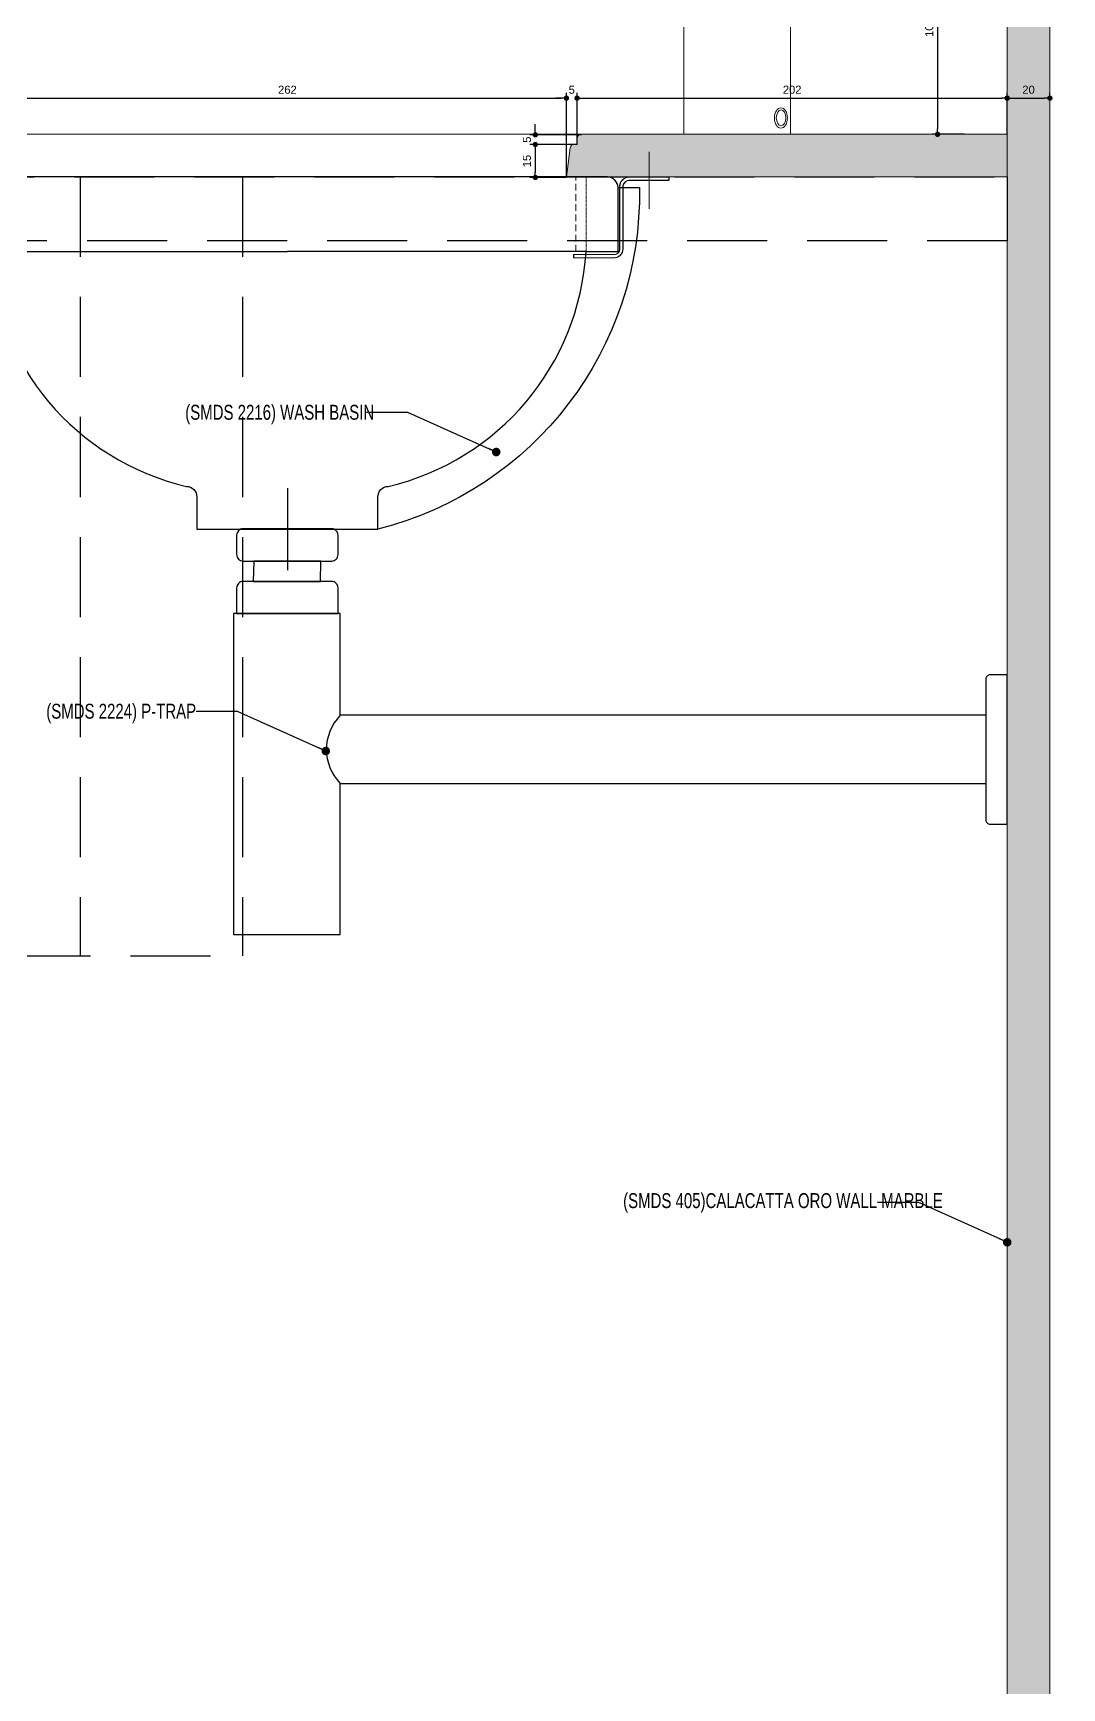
# Model space of a CAD drawing. Header units: inches. Extents: x 193287 to 241687, y 437648 to 550079.
# Drawn here: x 230216 to 230698, y 448507 to 449283 of the extents above; entities that cross this region are included whole.
import ezdxf

# ---------------------------------------------------------------- set-up
doc = ezdxf.new("R2010")
doc.units = ezdxf.units.IN
doc.header["$MEASUREMENT"] = 0
for name, pattern in [('HIDDEN', [0.375, 0.25, -0.125]), ('HIDDEN2', [0.1875, 0.125, -0.0625]), ('PR11_AL Kaabi_Villa_GF-07_Make up & Toilet$0$HIDDEN2', [4.7625, 3.175, -1.5875])]:
    doc.linetypes.add(name, pattern=pattern)
for name, color, linetype, lineweight in [('A-Dim-ID', 9, 'Continuous', 20), ('CQ Marble', 6, 'Continuous', 0), ('Sanitary', 9, 'Continuous', 0)]:
    doc.layers.add(name, color=color, linetype=linetype, lineweight=lineweight)
for name, color, linetype in [('A-DIMESNION-1', 7, 'Continuous'), ('CQ marble hatch', 8, 'Continuous'), ('CQ SANITARY WARES', 212, 'Continuous'), ('CQ SPOT DETAIL DIMENSION', 9, 'Continuous'), ('CQ SPOT DETAILS', 40, 'Continuous'), ('CQ text label', 3, 'Continuous'), ('Layer7', 8, 'Continuous'), ('MARBLE 2', 6, 'Continuous'), ('SANITARY WARES', 212, 'Continuous')]:
    doc.layers.add(name, color=color, linetype=linetype)
doc.styles.add('DIM 50', font='romans.shx', dxfattribs={"width": 0.75, "height": 100})
doc.styles.add('ST9', font='romans.shx', dxfattribs={"width": 0.8})
doc.styles.get("Standard").update_dxf_attribs({"font": 'arial.ttf'})
doc.dimstyles.new('CQ 2.5', dxfattribs={"dimscale": 0.025, "dimtxt": 150, "dimasz": 100, "dimexe": 100, "dimexo": 0, "dimgap": 80, "dimtad": 1, "dimdec": 0, "dimzin": 0, "dimdsep": 46, "dimtxsty": 'Standard', "dimblk": 'DOT', "dimcen": 100, "dimclrd": 250, "dimclre": 250, "dimclrt": 3, "dimadec": 0, "dimazin": 0, "dimtfac": 1, "dimtdec": 0, "dimtofl": 0, "dimtmove": 0, "dimatfit": 3, "dimfxl": 1, "dimtolj": 1, "dimtzin": 0, "dimlwd": -1, "dimarcsym": 0})
doc.dimstyles.new('DIM-20', dxfattribs={"dimscale": 1000, "dimtxt": 0.044, "dimasz": 0.035, "dimexe": 0.022, "dimexo": 0.022, "dimgap": 0.022, "dimtad": 1, "dimdec": 0, "dimzin": 0, "dimdsep": 46, "dimtxsty": 'ST9', "dimblk1": 'ARCHTICK', "dimblk2": 'ARCHTICK', "dimsah": 1, "dimcen": 0.088, "dimdle": 0.04, "dimclrd": 256, "dimclre": 256, "dimclrt": 3, "dimadec": 0, "dimazin": 0, "dimtfac": 1, "dimtdec": 0, "dimtix": 1, "dimtofl": 0, "dimtmove": 1, "dimatfit": 3, "dimldrblk": 'CLOSED', "dimfxl": 1, "dimtolj": 1, "dimtzin": 0, "dimarcsym": 0})
doc.dimstyles.get("Standard").update_dxf_attribs({"dimtxt": 0.18, "dimasz": 0.18, "dimexe": 0.18, "dimexo": 0.0625, "dimgap": 0.09, "dimtad": 0, "dimtih": 1, "dimtoh": 1, "dimdec": 4, "dimzin": 0, "dimdsep": 46, "dimtxsty": 'Standard', "dimcen": 0.09, "dimadec": 0, "dimazin": 0, "dimtfac": 1, "dimtdec": 4, "dimtofl": 0, "dimtmove": 0, "dimatfit": 3, "dimfxl": 1, "dimtolj": 1, "dimtzin": 0, "dimarcsym": 0})

# ---------------------------------------------------------------- blocks, each defined once
blk = doc.blocks.new('duravit foster side')
at = {"layer": 'Sanitary', "lineweight": 0}
for p, q in [((40918.33, -1407.37, 0), (40918.33, -1380.65, 0)), ((41257.97, -1407.37, 0), (41257.97, -1380.65, 0))]:
    blk.add_line(p, q, dxfattribs=at)
at = {"layer": 'Sanitary', "lineweight": 0, "elevation": 0}
for points in [[(40953.87, -1430.31), (40935.17, -1430.3, -0.431365), (40930.76, -1426.13), (40930.78, -1397.19, 0.431365), (40927.41, -1394.01), (40909.24, -1394.01), (40909.24, -1392.46), (40927.32, -1392.46, -0.431365), (40932.33, -1397.2), (40932.31, -1426.13, 0.431365), (40935.08, -1428.76), (40953.87, -1428.76), (40953.87, -1430.31)], [(41222.42, -1430.31), (41241.12, -1430.3, 0.431365), (41245.54, -1426.13), (41245.51, -1397.19, -0.431365), (41248.88, -1394.01), (41267.05, -1394.01), (41267.05, -1392.46), (41248.97, -1392.46, 0.431365), (41243.96, -1397.2), (41243.99, -1426.13, -0.431365), (41241.21, -1428.76), (41222.42, -1428.76), (41222.42, -1430.31)]]:
    blk.add_lwpolyline(points, format="xyb", dxfattribs=at)
at = {"layer": 'SANITARY WARES', "linetype": 'HIDDEN2', "lineweight": 0}
for p, q in [((40948.33, -1392.36), (40948.33, -1427.36)), ((41228.38, -1392.36), (41228.38, -1427.36))]:
    blk.add_line(p, q, dxfattribs=at)
at = {"layer": 'SANITARY WARES'}
for p in [(40948.33, -1427.36), (41228.33, -1427.36)]:
    blk.add_line(p, (41088.35, -1427.36), dxfattribs=at)
at = {"layer": 'SANITARY WARES', "color": 4}
blk.add_line((41088.35, -1538.16), (41088.35, -1576.57), dxfattribs=at)
at = {"layer": 'SANITARY WARES'}
blk.add_lwpolyline([(41228.33, -1427.36), (41243.33, -1427.36), (41243.33, -1397.36, 0.414214), (41238.33, -1392.36), (40938.33, -1392.36, 0.414214), (40933.33, -1397.36), (40933.33, -1427.36), (40948.33, -1427.36, 0.331096), (41041.04, -1537.36, -0.40788), (41045.93, -1542.36), (41045.93, -1557.36), (41130.77, -1557.36), (41130.77, -1542.36, -0.407798), (41135.66, -1537.36, 0.331478)], format="xyb", close=True, dxfattribs=at)
blk.add_lwpolyline([(41243.33, -1397.36), (41253.33, -1397.36, -0.349204), (41130.83, -1557.36, -0.094557)], format="xyb", dxfattribs=at)
blk = doc.blocks.new('axor starck electronic side')
at = {"layer": 'SANITARY WARES', "lineweight": 0}
blk.add_lwpolyline([(10084.35, 4152.63), (10084.35, 4034.06), (10034.35, 4034.06), (10034.35, 4210.06, -0.414214), (10035.35, 4211.06), (10083.35, 4211.06, -0.414214), (10084.35, 4210.06), (10084.35, 4196.58), (10169.95, 4136.04), (10153.27, 4112.47), (10092.16, 4155.69, 0.539534)], format="xyb", close=True, dxfattribs=at)
for points in [[(10084.35, 4196.58, 0.186914), (10078.9, 4176.73, 0.064151), (10084.35, 4152.63, 1.718861)], [(10086.45, 4195.09, 0.275515), (10082.76, 4175.39, 0.044038), (10092.16, 4155.69, 1.718861)]]:
    blk.add_lwpolyline(points, format="xyb", dxfattribs=at)
for points in [[(10144.65, 4118.56), (10161.33, 4142.14)], [(10144.93, 4118.37), (10161.6, 4141.94)]]:
    blk.add_lwpolyline(points, dxfattribs=at)
for centre, major_axis, ratio in [((10038.81, 4041.69), (0, 4.77), 0.638003), ((10038.76, 4041.77), (0, 3.78), 0.588563)]:
    blk.add_ellipse(centre, major_axis=major_axis, ratio=ratio, dxfattribs=at)
blk = doc.blocks.new('svanity section gf-15')
at = {"layer": 'CQ marble hatch', "ltscale": 1000}
h = blk.add_hatch(dxfattribs=at)
h.set_pattern_fill('ANSI36', color=256, scale=25, angle=-1.4e-28, style=0)
h.paths.add_polyline_path([(233658.13, 449384.13), (233638.13, 449384.13), (233638.13, 448104.15), (233658.13, 448104.15)])
at = {"layer": 'CQ marble hatch', "ltscale": 1000, "extrusion": (-4.88522e-08, 5.98593e-09, 1)}
h = blk.add_hatch(dxfattribs=at)
h.set_pattern_fill('ANSI36', color=256, scale=25, style=0)
h.set_pattern_definition([(45, (-7e-11, 49.978), (1.657281518, 6.0766989), [7.8125, -1.5625, 0, -1.5625])])
edge = h.paths.add_edge_path()
edge.add_arc((233163.01, 449102.13), 2, 0, 90)
edge.add_line((233163.01, 449104.13), (233106.77, 449104.13))
edge.add_arc((233106.77, 449102.13), 2, 90, 180)
edge.add_line((233104.77, 449102.13), (233104.77, 449099.13))
edge.add_arc((233101.02, 449083.3), 16.27, 76.65158, 177.08821)
edge.add_line((233084.77, 449084.13), (233170.01, 449084.13))
edge.add_line((233170.01, 449084.13), (233168.23, 449097.82))
edge.add_arc((233166.25, 449097.57), 2, 7.3809, 90)
edge.add_line((233166.25, 449099.57), (233165.01, 449099.57))
edge.add_line((233165.01, 449099.57), (233165.01, 449102.13))
edge = h.paths.add_edge_path()
edge.add_line((233433.32, 449097.82), (233431.55, 449084.13))
edge.add_line((233431.55, 449084.13), (233638.13, 449084.13))
edge.add_line((233638.13, 449084.13), (233638.13, 449104.13))
edge.add_line((233638.13, 449104.13), (233438.55, 449104.13))
edge.add_arc((233438.55, 449102.13), 2, 90, 180)
edge.add_line((233436.55, 449102.13), (233436.55, 449099.57))
edge.add_line((233436.55, 449099.57), (233435.31, 449099.57))
edge.add_arc((233435.31, 449097.57), 2, 90, 172.6191)
at = {"layer": 'CQ Marble', "color": 6, "elevation": 0}
blk.add_lwpolyline([(233658.13, 449384.13), (233638.13, 449384.13), (233638.13, 448104.15), (233658.13, 448104.15)], close=True, dxfattribs=at)
at = {"layer": 'CQ Marble', "color": 6, "extrusion": (-4.88522e-08, 5.98593e-09, 1), "elevation": -0.01}
blk.add_lwpolyline([(233084.77, 449084.13), (233084.77, 449084.13, -0.399406), (233101.02, 449099.57), (233104.77, 449099.57), (233104.77, 449102.13, -0.414214), (233106.77, 449104.13), (233638.13, 449104.13), (233638.13, 449084.13), (233084.77, 449084.13)], format="xyb", dxfattribs=at)
at = {"layer": 'CQ SANITARY WARES', "elevation": 0}
blk.add_lwpolyline([(233630.13, 448780.81), (233638.13, 448780.81), (233638.13, 448850.81), (233630.13, 448850.81, 0.414214), (233628.13, 448848.81), (233628.13, 448782.81, 0.414214)], format="xyb", close=True, dxfattribs=at)
at = {"layer": 'CQ SANITARY WARES', "color": 6, "elevation": 0}
blk.add_lwpolyline([(233628.13, 448831.81), (233325.58, 448831.81, 0.405768), (233325.58, 448799.81), (233628.13, 448799.81)], format="xyb", dxfattribs=at)
at = {"layer": 'Layer7', "color": 250, "linetype": 'HIDDEN', "ltscale": 150, "extrusion": (-4.88522e-08, 5.98593e-09, 1)}
for p, q in [((233203.66, 449084.13, 0), (233203.66, 448719.13, 0)), ((233279.77, 449084.13, 0), (233279.77, 448719.13, 0)), ((233114.72, 448719.13, 0), (233279.77, 448719.13, 0))]:
    blk.add_line(p, q, dxfattribs=at)
at = {"layer": 'Layer7', "color": 250, "linetype": 'HIDDEN', "ltscale": 150, "extrusion": (-4.88522e-08, 5.98593e-09, 1), "elevation": -0.01}
blk.add_lwpolyline([(233144.72, 449084.13), (233638.13, 449084.13), (233638.13, 449054.13), (233114.72, 449054.13)], dxfattribs=at)
at = {"layer": 'MARBLE 2', "lineweight": 0, "extrusion": (-4.88522e-08, 5.98593e-09, 1), "elevation": -0.01}
blk.add_lwpolyline([(233461.55, 449104.13), (233438.55, 449104.13, 0.414214), (233436.55, 449102.13), (233436.55, 449099.57), (233435.31, 449099.57, 0.376967), (233433.32, 449097.82), (233431.55, 449084.13)], format="xyb", dxfattribs=at)
at = {"layer": 'Sanitary', "lineweight": 0, "extrusion": (-4.88522e-08, 5.98593e-09, 1), "elevation": -0.01}
blk.add_lwpolyline([(233435.03, 449046.28), (233453.72, 449046.28, 0.431365), (233458.14, 449050.45), (233458.12, 449079.39, -0.431365), (233461.49, 449082.58), (233479.65, 449082.57), (233479.65, 449084.12), (233461.58, 449084.12, 0.431365), (233456.57, 449079.39), (233456.59, 449050.45, -0.431365), (233453.81, 449047.83), (233435.03, 449047.83), (233435.03, 449046.28)], format="xyb", dxfattribs=at)
at = {"layer": 'SANITARY WARES', "linetype": 'PR11_AL Kaabi_Villa_GF-07_Make up & Toilet$0$HIDDEN2', "lineweight": 0, "extrusion": (-4.88522e-08, 5.98593e-09, 1)}
blk.add_line((233436.01, 449049.13, 0), (233436.01, 449084.13, 0), dxfattribs=at)
at = {"layer": 'SANITARY WARES', "elevation": 0}
for points in [[(233321.55, 448919.22), (233280, 448919.22, 0.414214), (233277, 448916.22), (233277, 448907.14, 0.414214), (233280, 448904.14), (233321.55, 448904.14, 0.414214), (233324.55, 448907.14), (233324.55, 448916.22, 0.414214)], [(233321.55, 448894.54), (233280, 448894.54, 0.414214), (233277, 448891.54), (233277, 448879.47), (233324.55, 448879.47), (233324.55, 448891.54, 0.414214)]]:
    blk.add_lwpolyline(points, format="xyb", close=True, dxfattribs=at)
blk.add_lwpolyline([(233316.51, 448904.14), (233285.04, 448904.14), (233284.76, 448894.54), (233316.23, 448894.54)], close=True, dxfattribs=at)
blk.add_lwpolyline([(233325.58, 448831.81), (233325.58, 448879.47), (233275.58, 448879.47), (233275.58, 448729.14), (233325.58, 448729.14), (233325.58, 448799.81)], dxfattribs=at)
at = {"layer": 'CQ SANITARY WARES', "color": 6, "extrusion": (4.88522e-08, -5.98593e-09, -1), "zscale": -1}
blk.add_blockref('axor starck electronic side', (-243570.9, 445070.07, 0.01), dxfattribs=at)
at = {"layer": 'CQ SANITARY WARES', "color": 6, "extrusion": (-4.88522e-08, 5.98593e-09, 1)}
blk.add_blockref('duravit foster side', (192212.42, 450476.49, -0.01), dxfattribs=at)
blk = doc.blocks.new('_Dot')
at = {"color": 0, "linetype": 'ByBlock', "lineweight": -2}
blk.add_line((-0.5, 0), (-1, 0), dxfattribs=at)
at = {"color": 0, "linetype": 'ByBlock', "const_width": 0.5}
blk.add_lwpolyline([(-0.25, 0, 1), (0.25, 0, 1)], format="xyb", close=True, dxfattribs=at)
blk = doc.blocks.new('*D4476')
at = {"layer": 'A-DIMESNION-1', "color": 250, "lineweight": -2, "ltscale": 0.05, "transparency": 16777216}
for p, q in [((230652.86, 429335.6), (230637.74, 429335.6)), ((230652.86, 429235.59), (230637.74, 429235.59))]:
    blk.add_line(p, q, dxfattribs=at)
at = {"layer": 'A-DIMESNION-1', "color": 250, "ltscale": 0.05, "transparency": 16777216}
blk.add_line((230640.24, 429333.1), (230640.24, 429238.09), dxfattribs=at)
at = {"layer": 'Defpoints', "color": 0, "linetype": 'Continuous', "ltscale": 0.05, "transparency": 16777216}
for p in [(230652.86, 429335.6, 0), (230640.24, 429235.59), (230652.86, 429235.59, 0)]:
    blk.add_point(p, dxfattribs=at)
at = {"layer": 'A-DIMESNION-1', "color": 250, "linetype": 'Continuous', "ltscale": 0.05, "transparency": 16777216, "xscale": 2.5, "yscale": 2.5, "zscale": 2.5}
for p, rotation in [((230640.24, 429335.6), 90), ((230640.24, 429235.59), 270)]:
    blk.add_blockref('_Dot', p, dxfattribs=dict(at, rotation=rotation))
at = {"layer": 'A-DIMESNION-1', "color": 3, "linetype": 'Continuous', "ltscale": 0.05, "transparency": 16777216, "insert": (230636.32, 429285.59), "char_height": 3.75, "attachment_point": 5, "rotation": 90}
blk.add_mtext('\\A1;100', dxfattribs=at)
blk = doc.blocks.new('*D4472')
at = {"layer": 'A-DIMESNION-1', "color": 250, "lineweight": -2, "ltscale": 0.05, "transparency": 16777216}
for p, q in [((230204.74, 429215.34), (230204.74, 429255.04)), ((230466.29, 429215.34), (230466.29, 429255.04))]:
    blk.add_line(p, q, dxfattribs=at)
at = {"layer": 'A-DIMESNION-1', "color": 250, "ltscale": 0.05, "transparency": 16777216}
blk.add_line((230207.24, 429252.54), (230463.79, 429252.54), dxfattribs=at)
at = {"layer": 'Defpoints', "color": 0, "linetype": 'Continuous', "ltscale": 0.05, "transparency": 16777216}
for p in [(230466.29, 429252.54), (230204.74, 429215.34, 0), (230466.29, 429215.34, 0)]:
    blk.add_point(p, dxfattribs=at)
at = {"layer": 'A-DIMESNION-1', "color": 250, "linetype": 'Continuous', "ltscale": 0.05, "transparency": 16777216, "xscale": 2.5, "yscale": 2.5, "zscale": 2.5, "rotation": 180}
blk.add_blockref('_Dot', (230204.74, 429252.54), dxfattribs=at)
at = {"layer": 'A-DIMESNION-1', "color": 250, "linetype": 'Continuous', "ltscale": 0.05, "transparency": 16777216, "xscale": 2.5, "yscale": 2.5, "zscale": 2.5}
blk.add_blockref('_Dot', (230466.29, 429252.54), dxfattribs=at)
at = {"layer": 'A-DIMESNION-1', "color": 3, "linetype": 'Continuous', "ltscale": 0.05, "transparency": 16777216, "insert": (230335.52, 429256.46), "char_height": 3.75, "attachment_point": 5}
blk.add_mtext('\\A1;262', dxfattribs=at)
blk = doc.blocks.new('*D4471')
at = {"layer": 'A-DIMESNION-1', "color": 250, "lineweight": -2, "ltscale": 0.05, "transparency": 16777216}
for p, q in [((230466.29, 429215.34), (230466.29, 429255.03)), ((230471.29, 429230.78), (230471.29, 429255.03))]:
    blk.add_line(p, q, dxfattribs=at)
at = {"layer": 'A-DIMESNION-1', "color": 250, "ltscale": 0.05, "transparency": 16777216}
for p, q in [((230463.79, 429252.53), (230461.29, 429252.53)), ((230473.79, 429252.53), (230476.29, 429252.53))]:
    blk.add_line(p, q, dxfattribs=at)
at = {"layer": 'Defpoints', "color": 0, "linetype": 'Continuous', "ltscale": 0.05, "transparency": 16777216}
for p in [(230471.29, 429252.53), (230471.29, 429230.78, 0), (230466.29, 429215.34, 0)]:
    blk.add_point(p, dxfattribs=at)
at = {"layer": 'A-DIMESNION-1', "color": 250, "linetype": 'Continuous', "ltscale": 0.05, "transparency": 16777216, "xscale": 2.5, "yscale": 2.5, "zscale": 2.5}
blk.add_blockref('_Dot', (230466.29, 429252.53), dxfattribs=at)
at = {"layer": 'A-DIMESNION-1', "color": 250, "linetype": 'Continuous', "ltscale": 0.05, "transparency": 16777216, "xscale": 2.5, "yscale": 2.5, "zscale": 2.5, "rotation": 180}
blk.add_blockref('_Dot', (230471.29, 429252.53), dxfattribs=at)
at = {"layer": 'A-DIMESNION-1', "color": 3, "linetype": 'Continuous', "ltscale": 0.05, "transparency": 16777216, "insert": (230468.79, 429256.44), "char_height": 3.75, "attachment_point": 5}
blk.add_mtext('\\A1;5', dxfattribs=at)
blk = doc.blocks.new('*D4470')
at = {"layer": 'A-DIMESNION-1', "color": 250, "lineweight": -2, "ltscale": 0.05, "transparency": 16777216}
for p, q in [((230471.29, 429230.78), (230471.29, 429255.04)), ((230672.86, 429235.34), (230672.86, 429255.04))]:
    blk.add_line(p, q, dxfattribs=at)
at = {"layer": 'A-DIMESNION-1', "color": 250, "ltscale": 0.05, "transparency": 16777216}
blk.add_line((230473.79, 429252.54), (230670.36, 429252.54), dxfattribs=at)
at = {"layer": 'Defpoints', "color": 0, "linetype": 'Continuous', "ltscale": 0.05, "transparency": 16777216}
for p in [(230672.86, 429252.54), (230471.29, 429230.78, 0), (230672.86, 429235.34, 0)]:
    blk.add_point(p, dxfattribs=at)
at = {"layer": 'A-DIMESNION-1', "color": 250, "linetype": 'Continuous', "ltscale": 0.05, "transparency": 16777216, "xscale": 2.5, "yscale": 2.5, "zscale": 2.5, "rotation": 180}
blk.add_blockref('_Dot', (230471.29, 429252.54), dxfattribs=at)
at = {"layer": 'A-DIMESNION-1', "color": 250, "linetype": 'Continuous', "ltscale": 0.05, "transparency": 16777216, "xscale": 2.5, "yscale": 2.5, "zscale": 2.5}
blk.add_blockref('_Dot', (230672.86, 429252.54), dxfattribs=at)
at = {"layer": 'A-DIMESNION-1', "color": 3, "linetype": 'Continuous', "ltscale": 0.05, "transparency": 16777216, "insert": (230572.08, 429256.46), "char_height": 3.75, "attachment_point": 5}
blk.add_mtext('\\A1;202', dxfattribs=at)
blk = doc.blocks.new('*D4469')
at = {"layer": 'A-DIMESNION-1', "color": 250, "lineweight": -2, "ltscale": 0.05, "transparency": 16777216}
for p, q in [((230672.86, 429235.34), (230672.86, 429255.04)), ((230692.86, 429252.54), (230692.86, 429255.04))]:
    blk.add_line(p, q, dxfattribs=at)
at = {"layer": 'A-DIMESNION-1', "color": 250, "ltscale": 0.05, "transparency": 16777216}
blk.add_line((230675.36, 429252.54), (230690.36, 429252.54), dxfattribs=at)
at = {"layer": 'Defpoints', "color": 0, "linetype": 'Continuous', "ltscale": 0.05, "transparency": 16777216}
for p in [(230692.86, 429252.54, 0), (230692.86, 429252.54), (230672.86, 429235.34, 0)]:
    blk.add_point(p, dxfattribs=at)
at = {"layer": 'A-DIMESNION-1', "color": 250, "linetype": 'Continuous', "ltscale": 0.05, "transparency": 16777216, "xscale": 2.5, "yscale": 2.5, "zscale": 2.5, "rotation": 180}
blk.add_blockref('_Dot', (230672.86, 429252.54), dxfattribs=at)
at = {"layer": 'A-DIMESNION-1', "color": 250, "linetype": 'Continuous', "ltscale": 0.05, "transparency": 16777216, "xscale": 2.5, "yscale": 2.5, "zscale": 2.5}
blk.add_blockref('_Dot', (230692.86, 429252.54), dxfattribs=at)
at = {"layer": 'A-DIMESNION-1', "color": 3, "linetype": 'Continuous', "ltscale": 0.05, "transparency": 16777216, "insert": (230682.86, 429256.46), "char_height": 3.75, "attachment_point": 5}
blk.add_mtext('\\A1;20', dxfattribs=at)
blk = doc.blocks.new('*D4468')
at = {"layer": 'A-DIMESNION-1', "color": 250, "ltscale": 0.05, "transparency": 16777216}
for p, q in [((230451.72, 429237.84), (230451.72, 429240.34)), ((230451.72, 429228.28), (230451.72, 429225.78))]:
    blk.add_line(p, q, dxfattribs=at)
at = {"layer": 'A-DIMESNION-1', "color": 250, "lineweight": -2, "ltscale": 0.05, "transparency": 16777216}
for p, q in [((230473.29, 429235.34), (230449.22, 429235.34)), ((230471.29, 429230.78), (230449.22, 429230.78))]:
    blk.add_line(p, q, dxfattribs=at)
at = {"layer": 'Defpoints', "color": 0, "linetype": 'Continuous', "ltscale": 0.05, "transparency": 16777216}
for p in [(230451.72, 429230.78), (230471.29, 429230.78), (230473.29, 429235.34, 0)]:
    blk.add_point(p, dxfattribs=at)
at = {"layer": 'A-DIMESNION-1', "color": 250, "linetype": 'Continuous', "ltscale": 0.05, "transparency": 16777216, "xscale": 2.5, "yscale": 2.5, "zscale": 2.5}
for p, rotation in [((230451.72, 429235.34), 270), ((230451.72, 429230.78), 90)]:
    blk.add_blockref('_Dot', p, dxfattribs=dict(at, rotation=rotation))
at = {"layer": 'A-DIMESNION-1', "color": 3, "linetype": 'Continuous', "ltscale": 0.05, "transparency": 16777216, "insert": (230447.81, 429233.06), "char_height": 3.75, "attachment_point": 5, "rotation": 90}
blk.add_mtext('\\A1;5', dxfattribs=at)
blk = doc.blocks.new('*D4467')
at = {"layer": 'A-DIMESNION-1', "color": 250, "lineweight": -2, "ltscale": 0.05, "transparency": 16777216}
for p, q in [((230471.29, 429230.78), (230449.22, 429230.78)), ((230466.29, 429215.34), (230449.22, 429215.34))]:
    blk.add_line(p, q, dxfattribs=at)
at = {"layer": 'A-DIMESNION-1', "color": 250, "ltscale": 0.05, "transparency": 16777216}
blk.add_line((230451.72, 429228.28), (230451.72, 429217.84), dxfattribs=at)
at = {"layer": 'Defpoints', "color": 0, "linetype": 'Continuous', "ltscale": 0.05, "transparency": 16777216}
for p in [(230471.29, 429230.78), (230451.72, 429215.34), (230466.29, 429215.34)]:
    blk.add_point(p, dxfattribs=at)
at = {"layer": 'A-DIMESNION-1', "color": 250, "linetype": 'Continuous', "ltscale": 0.05, "transparency": 16777216, "xscale": 2.5, "yscale": 2.5, "zscale": 2.5}
for p, rotation in [((230451.72, 429230.78), 90), ((230451.72, 429215.34), 270)]:
    blk.add_blockref('_Dot', p, dxfattribs=dict(at, rotation=rotation))
at = {"layer": 'A-DIMESNION-1', "color": 3, "linetype": 'Continuous', "ltscale": 0.05, "transparency": 16777216, "insert": (230447.8, 429223.06), "char_height": 3.75, "attachment_point": 5, "rotation": 90}
blk.add_mtext('\\A1;15', dxfattribs=at)
blk = doc.blocks.new('_ARCHTICK')
at = {"color": 0, "linetype": 'ByBlock', "const_width": 0.15}
blk.add_lwpolyline([(-0.5, -0.5), (0.5, 0.5)], dxfattribs=at)
blk = doc.blocks.new('*D949')
at = {"layer": 'A-Dim-ID', "lineweight": -2, "transparency": 16777216}
for p, q in [((231592.79, 450872.06), (231592.79, 448295.62)), ((229557.18, 450832.06), (231614.79, 450832.06)), ((229557.18, 448335.62), (231614.79, 448335.62))]:
    blk.add_line(p, q, dxfattribs=at)
at = {"layer": 'Defpoints', "color": 0, "transparency": 16777216}
for p in [(229535.18, 450832.06, 0), (229535.18, 448335.62, 0), (231592.79, 448335.62)]:
    blk.add_point(p, dxfattribs=at)
at = {"layer": 'A-Dim-ID', "lineweight": -2, "transparency": 16777216, "xscale": 20, "yscale": 20, "zscale": 20}
for p, rotation in [((231592.79, 450832.06), 90), ((231592.79, 448335.62), 270)]:
    blk.add_blockref('_ARCHTICK', p, dxfattribs=dict(at, rotation=rotation))
at = {"layer": 'A-Dim-ID', "color": 3, "transparency": 16777216, "insert": (231550.79, 449583.84), "char_height": 40, "attachment_point": 5, "rotation": 90, "style": 'ST9'}
blk.add_mtext('\\A1;2496', dxfattribs=at)
blk = doc.blocks.new('_CLOSED')
at = {"color": 0, "linetype": 'ByBlock'}
for p, q in [((-1, 0.167), (0, 0)), ((-1, 0.167), (-1, -0.167)), ((0, 0), (-1, -0.167)), ((0, 0), (-1, 0))]:
    blk.add_line(p, q, dxfattribs=at)
blk = doc.blocks.new('DIMBLOWUP')
at = {"layer": 'A-DIMESNION-1', "color": 64, "linetype": 'Continuous', "ltscale": 0.05}
for base, p1, p2, picture, middle in [((230640.24, 429235.59), (230652.86, 429335.6, 0), (230652.86, 429235.59, 0), '*D4476', (230636.32, 429285.59)), ((230451.72, 429215.34, 0), (230471.29, 429230.78, 0), (230466.29, 429215.34, 0), '*D4467', (230447.8, 429223.06, 0))]:
    dim = blk.add_linear_dim(base=base, p1=p1, p2=p2, angle=90, dimstyle='CQ 2.5', dxfattribs=at)
    dim.commit()
    dim.dimension.update_dxf_attribs({"geometry": picture, "text_midpoint": middle})
for base, p1, p2, picture, middle in [((230466.29, 429252.54, 0), (230204.74, 429215.34, 0), (230466.29, 429215.34, 0), '*D4472', (230335.52, 429256.46, 0)), ((230672.86, 429252.54, 0), (230471.29, 429230.78, 0), (230672.86, 429235.34, 0), '*D4470', (230572.08, 429256.46, 0)), ((230692.86, 429252.54, 0), (230672.86, 429235.34, 0), (230692.86, 429252.54, 0), '*D4469', (230682.86, 429256.46, 0))]:
    dim = blk.add_linear_dim(base=base, p1=p1, p2=p2, dimstyle='CQ 2.5', dxfattribs=at)
    dim.commit()
    dim.dimension.update_dxf_attribs({"geometry": picture, "text_midpoint": middle})
dim = blk.add_linear_dim(base=(230471.29, 429252.53, 0), p1=(230466.29, 429215.34, 0), p2=(230471.29, 429230.78, 0), dimstyle='CQ 2.5', dxfattribs=at)
dim.commit()
dim.dimension.update_dxf_attribs({"geometry": '*D4471', "text_midpoint": (230468.79, 429252.53, 0), "dimtype": 160})
dim = blk.add_linear_dim(base=(230451.72, 429230.78, 0), p1=(230473.29, 429235.34, 0), p2=(230471.29, 429230.78, 0), angle=90, dimstyle='CQ 2.5', dxfattribs=at)
dim.commit()
dim.dimension.update_dxf_attribs({"geometry": '*D4468', "text_midpoint": (230451.72, 429233.06, 0), "dimtype": 160})

msp = doc.modelspace()

# ---------------------------------------------------------------- block references
at = {"layer": 'CQ Marble'}
msp.add_blockref('svanity section gf-15', (-2965.262, 131.466, -0.001), dxfattribs=at)
at = {"layer": 'CQ SPOT DETAIL DIMENSION', "color": 8}
msp.add_blockref('DIMBLOWUP', (0, 20000), dxfattribs=at)

# ---------------------------------------------------------------- texts
at = {"layer": 'CQ text label', "ltscale": 500, "char_height": 7, "width": 1400.54419, "style": 'DIM 50'}
for s, insert, attachment_point in [('\\pxqr;{\\fCityBlueprint|b0|i0|c2|p2;(SMDS 2216) WASH BASIN }', (228975.667, 449108.808, -0.001), 1), ('{\\fCityBlueprint|b0|i0|c2|p2;(SMDS 2224) P-TRAP}', (230292.752, 448968.71, -0.001), 3), ('{\\fCityBlueprint|b0|i0|c2|p2;(SMDS 405)CALACATTA ORO WALL MARBLE}', (230492.862, 448739.332, -0.003), 1)]:
    msp.add_mtext(s, dxfattribs=dict(at, insert=insert, attachment_point=attachment_point))

# ---------------------------------------------------------------- dimensions: what is measured, and where the dimension line sits
at = {"layer": 'A-Dim-ID'}
dim = msp.add_linear_dim(base=(231592.793, 448335.616), p1=(229535.18, 450832.055, 0), p2=(229535.18, 448335.616, -0.001), angle=90, dimstyle='DIM-20', override={"dimtxt": 0.04, "dimasz": 0.02}, dxfattribs=at)
dim.commit()
dim.dimension.update_dxf_attribs({"geometry": '*D949', "text_midpoint": (231550.793, 449583.836)})

# ---------------------------------------------------------------- leaders
at = {"layer": 'CQ SPOT DETAILS', "color": 1}
for points in [[(230433.403, 449086.667, -0.001), (230392.023, 449105.259, -0.001), (230372.629, 449105.259, -0.001)], [(230353.527, 448946.535, -0.001), (230312.146, 448965.127, -0.001), (230292.752, 448965.127, -0.001)], [(230672.864, 448716.312, -0.001), (230631.484, 448734.904, -0.001), (230612.09, 448734.904, -0.001)]]:
    msp.add_leader(points, dimstyle='Standard', override={"dimasz": 4, "dimldrblk": 'Dot', "dimfxl": 0.1, "dimarcsym": 2}, dxfattribs=at)

doc.saveas('drawing.dxf')
